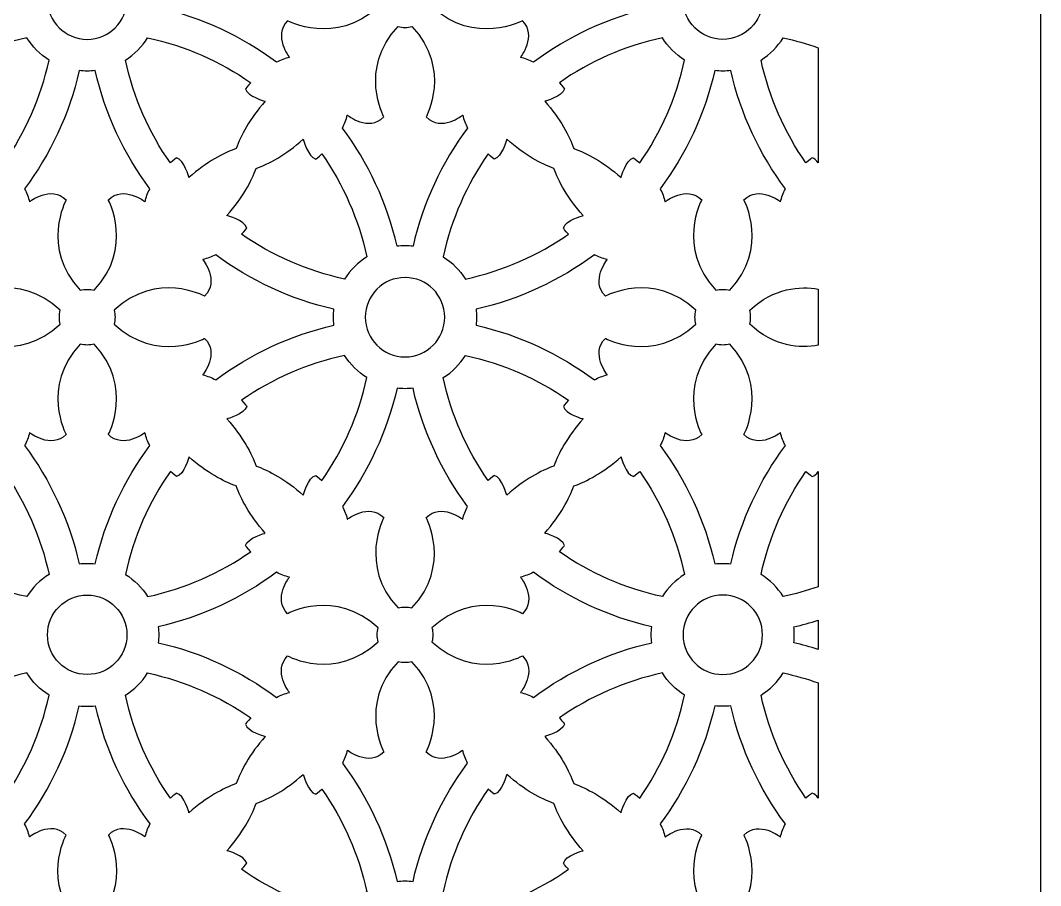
# Model space of a CAD drawing. Header units: centimetres. Extents: x -13.7 to -8.8, y -9 to 9.
# Drawn here: x -11.402 to -8.775, y -4.736 to -2.507 of the extents above; entities that cross this region are included whole.
import ezdxf

# ---------------------------------------------------------------- set-up
doc = ezdxf.new("R2010")
doc.units = ezdxf.units.CM
doc.header["$MEASUREMENT"] = 0
doc.layers.add('layer 1', color=7, linetype='Continuous')

msp = doc.modelspace()

# ---------------------------------------------------------------- linework, layer by layer
at = {"layer": 'layer 1', "color": 250}
msp.add_open_spline([(-8.77523, 9.00077), (-10.41159, 9.00077), (-12.04796, 9.00077), (-13.68432, 9.00077), (-13.68432, 9.00077), (-13.68432, 3.53168), (-13.68432, -1.93741), (-13.68432, -7.4065), (-13.68432, -7.4065), (-13.6843, -7.4065), (-13.68429, -7.4065), (-13.68428, -7.4065), (-13.68428, -7.4065), (-13.68428, -7.93741), (-13.68428, -8.46832), (-13.68428, -8.99924), (-13.68428, -8.99924), (-13.49337, -8.99924), (-13.30246, -8.99924), (-13.11155, -8.99924), (-13.11155, -8.99924), (-13.11155, -8.91742), (-13.11155, -8.8356), (-13.11155, -8.75378), (-13.11155, -8.75378), (-12.90961, -8.75378), (-12.70767, -8.75378), (-12.50573, -8.75378), (-12.50573, -8.75378), (-12.50573, -8.5939), (-12.50573, -8.43402), (-12.50573, -8.27414), (-12.50573, -8.27414), (-12.42404, -8.27251), (-12.34234, -8.27088), (-12.26064, -8.26925), (-12.26064, -8.26925), (-12.24613, -8.31062), (-12.22712, -8.34649), (-12.19555, -8.37816), (-12.19555, -8.37816), (-12.16464, -8.40916), (-12.1327, -8.42833), (-12.09518, -8.43705), (-12.09518, -8.43705), (-12.04553, -8.4486), (-11.99309, -8.44357), (-11.95323, -8.4088), (-11.95323, -8.4088), (-11.91466, -8.37514), (-11.8924, -8.32123), (-11.8844, -8.26981), (-11.8844, -8.26981), (-11.86158, -8.27211), (-11.84216, -8.27158), (-11.82386, -8.26896), (-11.82386, -8.26896), (-11.73249, -8.25588), (-11.68933, -8.19807), (-11.68163, -8.1109), (-11.68163, -8.1109), (-11.67973, -8.08953), (-11.68124, -8.06844), (-11.68802, -8.04988), (-11.68802, -8.04988), (-11.68659, -8.05023), (-11.68515, -8.05059), (-11.68372, -8.05095), (-11.68372, -8.05095), (-11.65147, -8.0621), (-11.61924, -8.07324), (-11.587, -8.08439), (-11.587, -8.08439), (-11.56765, -8.28195), (-11.41509, -8.43577), (-11.22975, -8.43577), (-11.22975, -8.43577), (-11.04441, -8.43577), (-10.89185, -8.28195), (-10.87251, -8.08439), (-10.87251, -8.08439), (-10.84027, -8.07324), (-10.80803, -8.0621), (-10.77579, -8.05095), (-10.77579, -8.05095), (-10.77435, -8.05059), (-10.77291, -8.05023), (-10.77148, -8.04988), (-10.77148, -8.04988), (-10.77827, -8.06844), (-10.77977, -8.08953), (-10.77788, -8.1109), (-10.77788, -8.1109), (-10.77017, -8.19807), (-10.72701, -8.25588), (-10.63565, -8.26896), (-10.63565, -8.26896), (-10.61734, -8.27158), (-10.59792, -8.27211), (-10.5751, -8.26981), (-10.5751, -8.26981), (-10.56711, -8.32123), (-10.54485, -8.37514), (-10.50627, -8.4088), (-10.50627, -8.4088), (-10.46641, -8.44357), (-10.41398, -8.4486), (-10.36432, -8.43705), (-10.36432, -8.43705), (-10.32681, -8.42833), (-10.29486, -8.40916), (-10.26395, -8.37816), (-10.26395, -8.37816), (-10.23239, -8.34649), (-10.21338, -8.31062), (-10.19887, -8.26925), (-10.19887, -8.26925), (-10.11717, -8.27088), (-10.03547, -8.27251), (-9.95377, -8.27414), (-9.95377, -8.27414), (-9.95377, -8.43402), (-9.95377, -8.5939), (-9.95377, -8.75378), (-9.95377, -8.75378), (-9.75183, -8.75378), (-9.54989, -8.75378), (-9.34796, -8.75378), (-9.34796, -8.75378), (-9.34796, -8.8356), (-9.34796, -8.91742), (-9.34796, -8.99924), (-9.34796, -8.99924), (-9.15705, -8.99924), (-8.96613, -8.99924), (-8.77523, -8.99924), (-8.77523, -8.99924), (-8.77523, -8.46832), (-8.77523, -7.93741), (-8.77523, -7.4065), (-8.77523, -7.4065), (-8.77523, -1.93741), (-8.77523, 3.53168), (-8.77523, 9.00077)], degree=3, knots=[0, 0, 0, 0, 0.027027, 0.027027, 0.027027, 0.027027, 0.0540541, 0.0540541, 0.0540541, 0.0540541, 0.0810811, 0.0810811, 0.0810811, 0.0810811, 0.1081081, 0.1081081, 0.1081081, 0.1081081, 0.1351351, 0.1351351, 0.1351351, 0.1351351, 0.1621622, 0.1621622, 0.1621622, 0.1621622, 0.1891892, 0.1891892, 0.1891892, 0.1891892, 0.2162162, 0.2162162, 0.2162162, 0.2162162, 0.2432432, 0.2432432, 0.2432432, 0.2432432, 0.2702703, 0.2702703, 0.2702703, 0.2702703, 0.2972973, 0.2972973, 0.2972973, 0.2972973, 0.3243243, 0.3243243, 0.3243243, 0.3243243, 0.3513514, 0.3513514, 0.3513514, 0.3513514, 0.3783784, 0.3783784, 0.3783784, 0.3783784, 0.4054054, 0.4054054, 0.4054054, 0.4054054, 0.4324324, 0.4324324, 0.4324324, 0.4324324, 0.4594595, 0.4594595, 0.4594595, 0.4594595, 0.4864865, 0.4864865, 0.4864865, 0.4864865, 0.5135135, 0.5135135, 0.5135135, 0.5135135, 0.5405405, 0.5405405, 0.5405405, 0.5405405, 0.5675676, 0.5675676, 0.5675676, 0.5675676, 0.5945946, 0.5945946, 0.5945946, 0.5945946, 0.6216216, 0.6216216, 0.6216216, 0.6216216, 0.6486486, 0.6486486, 0.6486486, 0.6486486, 0.6756757, 0.6756757, 0.6756757, 0.6756757, 0.7027027, 0.7027027, 0.7027027, 0.7027027, 0.7297297, 0.7297297, 0.7297297, 0.7297297, 0.7567568, 0.7567568, 0.7567568, 0.7567568, 0.7837838, 0.7837838, 0.7837838, 0.7837838, 0.8108108, 0.8108108, 0.8108108, 0.8108108, 0.8378378, 0.8378378, 0.8378378, 0.8378378, 0.8648649, 0.8648649, 0.8648649, 0.8648649, 0.8918919, 0.8918919, 0.8918919, 0.8918919, 0.9189189, 0.9189189, 0.9189189, 0.9189189, 0.9459459, 0.9459459, 0.9459459, 0.9459459, 1, 1, 1, 1], dxfattribs=at)
at = {"layer": 'layer 1', "color": 7}
for points, knots in [([(-10.74235, -2.29266), (-10.83162, -2.35899), (-10.93484, -2.40758), (-11.04683, -2.43318), (-11.04683, -2.43318), (-11.04609, -2.43995), (-11.04568, -2.44682), (-11.04568, -2.45378), (-11.04568, -2.45378), (-11.04568, -2.46074), (-11.04609, -2.46761), (-11.04683, -2.47438), (-11.04683, -2.47438), (-10.93484, -2.49997), (-10.83162, -2.54857), (-10.74235, -2.6149), (-10.74235, -2.6149), (-10.73193, -2.60954), (-10.72081, -2.60513), (-10.70914, -2.60238), (-10.70914, -2.60238), (-10.70914, -2.60238), (-10.7527, -2.54703), (-10.71384, -2.50819), (-10.71384, -2.50819), (-10.71384, -2.50819), (-10.59101, -2.57464), (-10.48095, -2.47168), (-10.48095, -2.47168), (-10.48396, -2.45995), (-10.48398, -2.44762), (-10.48097, -2.43589), (-10.48097, -2.43589), (-10.59101, -2.33294), (-10.71386, -2.39937), (-10.71386, -2.39937), (-10.71386, -2.39937), (-10.7527, -2.36053), (-10.70914, -2.3052), (-10.70914, -2.3052), (-10.70914, -2.3052), (-10.72081, -2.30244), (-10.73193, -2.29803), (-10.74235, -2.29266)], [0, 0, 0, 0, 0.0833333, 0.0833333, 0.0833333, 0.0833333, 0.1666667, 0.1666667, 0.1666667, 0.1666667, 0.25, 0.25, 0.25, 0.25, 0.3333333, 0.3333333, 0.3333333, 0.3333333, 0.4166667, 0.4166667, 0.4166667, 0.4166667, 0.5, 0.5, 0.5, 0.5, 0.5833333, 0.5833333, 0.5833333, 0.5833333, 0.6666667, 0.6666667, 0.6666667, 0.6666667, 0.75, 0.75, 0.75, 0.75, 0.8333333, 0.8333333, 0.8333333, 0.8333333, 1, 1, 1, 1]), ([(-10.08083, -2.6149), (-9.99156, -2.54857), (-9.88834, -2.49997), (-9.77634, -2.47438), (-9.77634, -2.47438), (-9.7771, -2.46761), (-9.7775, -2.46074), (-9.7775, -2.45378), (-9.7775, -2.45378), (-9.7775, -2.44682), (-9.7771, -2.43995), (-9.77634, -2.43318), (-9.77634, -2.43318), (-9.88834, -2.40758), (-9.99156, -2.359), (-10.08083, -2.29266), (-10.08083, -2.29266), (-10.09123, -2.29802), (-10.10237, -2.30243), (-10.11404, -2.3052), (-10.11404, -2.3052), (-10.11404, -2.3052), (-10.07048, -2.36053), (-10.10933, -2.39937), (-10.10933, -2.39937), (-10.10933, -2.39937), (-10.23217, -2.33292), (-10.34222, -2.43588), (-10.34222, -2.43588), (-10.33922, -2.4476), (-10.33921, -2.45995), (-10.34222, -2.47168), (-10.34222, -2.47168), (-10.23217, -2.57464), (-10.10933, -2.50818), (-10.10933, -2.50818), (-10.10933, -2.50818), (-10.07048, -2.54703), (-10.11404, -2.60237), (-10.11404, -2.60237), (-10.11404, -2.60237), (-10.10237, -2.60513), (-10.09123, -2.60954), (-10.08083, -2.6149)], [0, 0, 0, 0, 0.0833333, 0.0833333, 0.0833333, 0.0833333, 0.1666667, 0.1666667, 0.1666667, 0.1666667, 0.25, 0.25, 0.25, 0.25, 0.3333333, 0.3333333, 0.3333333, 0.3333333, 0.4166667, 0.4166667, 0.4166667, 0.4166667, 0.5, 0.5, 0.5, 0.5, 0.5833333, 0.5833333, 0.5833333, 0.5833333, 0.6666667, 0.6666667, 0.6666667, 0.6666667, 0.75, 0.75, 0.75, 0.75, 0.8333333, 0.8333333, 0.8333333, 0.8333333, 1, 1, 1, 1]), ([(-11.22978, -2.55605), (-11.28625, -2.55605), (-11.33204, -2.51025), (-11.33204, -2.45378), (-11.33204, -2.45378), (-11.33204, -2.3973), (-11.28625, -2.35151), (-11.22978, -2.35151), (-11.22978, -2.35151), (-11.1733, -2.35151), (-11.12749, -2.3973), (-11.12749, -2.45378), (-11.12749, -2.45378), (-11.12749, -2.51025), (-11.1733, -2.55605), (-11.22978, -2.55605)], [0, 0, 0, 0, 0.2, 0.2, 0.2, 0.2, 0.4, 0.4, 0.4, 0.4, 0.6, 0.6, 0.6, 0.6, 1, 1, 1, 1]), ([(-9.5934, -2.55605), (-9.53694, -2.55605), (-9.49114, -2.51025), (-9.49114, -2.45378), (-9.49114, -2.45378), (-9.49114, -2.3973), (-9.53694, -2.35151), (-9.5934, -2.35151), (-9.5934, -2.35151), (-9.64989, -2.35151), (-9.69569, -2.3973), (-9.69569, -2.45378), (-9.69569, -2.45378), (-9.69569, -2.51025), (-9.64989, -2.55605), (-9.5934, -2.55605)], [0, 0, 0, 0, 0.2, 0.2, 0.2, 0.2, 0.4, 0.4, 0.4, 0.4, 0.6, 0.6, 0.6, 0.6, 1, 1, 1, 1]), ([(-10.41159, -3.08787), (-10.40463, -3.08787), (-10.39776, -3.08827), (-10.391, -3.08902), (-10.391, -3.08902), (-10.36541, -2.97703), (-10.31681, -2.8738), (-10.25047, -2.78453), (-10.25047, -2.78453), (-10.25583, -2.77413), (-10.26025, -2.763), (-10.263, -2.75133), (-10.263, -2.75133), (-10.263, -2.75133), (-10.31834, -2.79488), (-10.35719, -2.75604), (-10.35719, -2.75604), (-10.35719, -2.75604), (-10.29075, -2.63321), (-10.39369, -2.52316), (-10.39369, -2.52316), (-10.40543, -2.52616), (-10.41775, -2.52615), (-10.4295, -2.52314), (-10.4295, -2.52314), (-10.53245, -2.63319), (-10.46601, -2.75604), (-10.46601, -2.75604), (-10.46601, -2.75604), (-10.50484, -2.79488), (-10.56018, -2.75133), (-10.56018, -2.75133), (-10.56018, -2.75133), (-10.56294, -2.763), (-10.56735, -2.77413), (-10.5727, -2.78453), (-10.5727, -2.78453), (-10.50637, -2.8738), (-10.45777, -2.97703), (-10.43218, -3.08902), (-10.43218, -3.08902), (-10.42542, -3.08827), (-10.41855, -3.08787), (-10.41159, -3.08787)], [0, 0, 0, 0, 0.0833333, 0.0833333, 0.0833333, 0.0833333, 0.1666667, 0.1666667, 0.1666667, 0.1666667, 0.25, 0.25, 0.25, 0.25, 0.3333333, 0.3333333, 0.3333333, 0.3333333, 0.4166667, 0.4166667, 0.4166667, 0.4166667, 0.5, 0.5, 0.5, 0.5, 0.5833333, 0.5833333, 0.5833333, 0.5833333, 0.6666667, 0.6666667, 0.6666667, 0.6666667, 0.75, 0.75, 0.75, 0.75, 0.8333333, 0.8333333, 0.8333333, 0.8333333, 1, 1, 1, 1]), ([(-11.65061, -2.66777), (-11.57202, -2.61292), (-11.48225, -2.57302), (-11.38537, -2.55217), (-11.38537, -2.55217), (-11.37078, -2.5752), (-11.35121, -2.59477), (-11.32817, -2.60937), (-11.32817, -2.60937), (-11.34902, -2.70624), (-11.38892, -2.79604), (-11.44377, -2.87463), (-11.44377, -2.87463), (-11.45313, -2.86613), (-11.4596, -2.86139), (-11.4596, -2.86139), (-11.4596, -2.86139), (-11.47961, -2.8661), (-11.49167, -2.9123), (-11.49167, -2.9123), (-11.49167, -2.9123), (-11.53796, -2.87115), (-11.58053, -2.8491), (-11.61325, -2.83726), (-11.61325, -2.83726), (-11.62509, -2.80454), (-11.64715, -2.76197), (-11.68829, -2.71567), (-11.68829, -2.71567), (-11.68829, -2.71567), (-11.64209, -2.70362), (-11.63738, -2.6836), (-11.63738, -2.6836), (-11.63738, -2.6836), (-11.64211, -2.67713), (-11.65061, -2.66777)], [0, 0, 0, 0, 0.1, 0.1, 0.1, 0.1, 0.2, 0.2, 0.2, 0.2, 0.3, 0.3, 0.3, 0.3, 0.4, 0.4, 0.4, 0.4, 0.5, 0.5, 0.5, 0.5, 0.6, 0.6, 0.6, 0.6, 0.7, 0.7, 0.7, 0.7, 0.8, 0.8, 0.8, 0.8, 1, 1, 1, 1]), ([(-10.80893, -2.66777), (-10.88751, -2.61292), (-10.9773, -2.57302), (-11.07417, -2.55217), (-11.07417, -2.55217), (-11.08877, -2.5752), (-11.10835, -2.59477), (-11.13137, -2.60937), (-11.13137, -2.60937), (-11.11053, -2.70624), (-11.07062, -2.79604), (-11.01577, -2.87462), (-11.01577, -2.87462), (-11.00642, -2.86613), (-10.99995, -2.86139), (-10.99995, -2.86139), (-10.99995, -2.86139), (-10.97993, -2.8661), (-10.96788, -2.9123), (-10.96788, -2.9123), (-10.96788, -2.9123), (-10.92158, -2.87115), (-10.87901, -2.8491), (-10.84628, -2.83726), (-10.84628, -2.83726), (-10.83446, -2.80454), (-10.8124, -2.76197), (-10.77126, -2.71567), (-10.77126, -2.71567), (-10.77126, -2.71567), (-10.81745, -2.70362), (-10.82216, -2.6836), (-10.82216, -2.6836), (-10.82216, -2.6836), (-10.81742, -2.67713), (-10.80893, -2.66777)], [0, 0, 0, 0, 0.1, 0.1, 0.1, 0.1, 0.2, 0.2, 0.2, 0.2, 0.3, 0.3, 0.3, 0.3, 0.4, 0.4, 0.4, 0.4, 0.5, 0.5, 0.5, 0.5, 0.6, 0.6, 0.6, 0.6, 0.7, 0.7, 0.7, 0.7, 0.8, 0.8, 0.8, 0.8, 1, 1, 1, 1]), ([(-10.01425, -2.66777), (-9.93567, -2.61292), (-9.84587, -2.57302), (-9.74901, -2.55217), (-9.74901, -2.55217), (-9.73441, -2.5752), (-9.71483, -2.59477), (-9.69181, -2.60937), (-9.69181, -2.60937), (-9.71266, -2.70624), (-9.75256, -2.79604), (-9.80741, -2.87463), (-9.80741, -2.87463), (-9.81677, -2.86613), (-9.82323, -2.86139), (-9.82323, -2.86139), (-9.82323, -2.86139), (-9.84324, -2.8661), (-9.85531, -2.9123), (-9.85531, -2.9123), (-9.85531, -2.9123), (-9.9016, -2.87115), (-9.94416, -2.8491), (-9.97689, -2.83726), (-9.97689, -2.83726), (-9.98872, -2.80454), (-10.01078, -2.76197), (-10.05193, -2.71567), (-10.05193, -2.71567), (-10.05193, -2.71567), (-10.00572, -2.70362), (-10.00101, -2.6836), (-10.00101, -2.6836), (-10.00101, -2.6836), (-10.00575, -2.67713), (-10.01425, -2.66777)], [0, 0, 0, 0, 0.1, 0.1, 0.1, 0.1, 0.2, 0.2, 0.2, 0.2, 0.3, 0.3, 0.3, 0.3, 0.4, 0.4, 0.4, 0.4, 0.5, 0.5, 0.5, 0.5, 0.6, 0.6, 0.6, 0.6, 0.7, 0.7, 0.7, 0.7, 0.8, 0.8, 0.8, 0.8, 1, 1, 1, 1]), ([(-9.34795, -2.87428), (-9.34795, -2.77539), (-9.34795, -2.6765), (-9.34795, -2.57762), (-9.34795, -2.57762), (-9.37711, -2.5673), (-9.40711, -2.55878), (-9.43781, -2.55217), (-9.43781, -2.55217), (-9.4524, -2.5752), (-9.47197, -2.59477), (-9.49501, -2.60937), (-9.49501, -2.60937), (-9.47416, -2.70624), (-9.43425, -2.79604), (-9.3794, -2.87462), (-9.3794, -2.87462), (-9.37005, -2.86613), (-9.36358, -2.86139), (-9.36358, -2.86139), (-9.36358, -2.86139), (-9.35764, -2.86279), (-9.35238, -2.86785), (-9.34795, -2.87428)], [0, 0, 0, 0, 0.1428571, 0.1428571, 0.1428571, 0.1428571, 0.2857143, 0.2857143, 0.2857143, 0.2857143, 0.4285714, 0.4285714, 0.4285714, 0.4285714, 0.5714286, 0.5714286, 0.5714286, 0.5714286, 0.7142857, 0.7142857, 0.7142857, 0.7142857, 1, 1, 1, 1]), ([(-11.3909, -2.94119), (-11.32457, -2.85194), (-11.27597, -2.7487), (-11.25037, -2.63671), (-11.25037, -2.63671), (-11.24362, -2.63747), (-11.23674, -2.63788), (-11.22978, -2.63788), (-11.22978, -2.63788), (-11.22281, -2.63788), (-11.21593, -2.63748), (-11.20916, -2.63671), (-11.20916, -2.63671), (-11.18358, -2.7487), (-11.13497, -2.85194), (-11.06865, -2.94119), (-11.06865, -2.94119), (-11.07401, -2.95161), (-11.07842, -2.96273), (-11.08118, -2.97441), (-11.08118, -2.97441), (-11.08118, -2.97441), (-11.13652, -2.93085), (-11.17537, -2.96971), (-11.17537, -2.96971), (-11.17537, -2.96971), (-11.10891, -3.09255), (-11.21186, -3.2026), (-11.21186, -3.2026), (-11.2236, -3.19959), (-11.23593, -3.19959), (-11.24767, -3.2026), (-11.24767, -3.2026), (-11.35063, -3.09255), (-11.28416, -2.96971), (-11.28416, -2.96971), (-11.28416, -2.96971), (-11.32302, -2.93085), (-11.37836, -2.97441), (-11.37836, -2.97441), (-11.37836, -2.97441), (-11.38112, -2.96273), (-11.38553, -2.95161), (-11.3909, -2.94119)], [0, 0, 0, 0, 0.0833333, 0.0833333, 0.0833333, 0.0833333, 0.1666667, 0.1666667, 0.1666667, 0.1666667, 0.25, 0.25, 0.25, 0.25, 0.3333333, 0.3333333, 0.3333333, 0.3333333, 0.4166667, 0.4166667, 0.4166667, 0.4166667, 0.5, 0.5, 0.5, 0.5, 0.5833333, 0.5833333, 0.5833333, 0.5833333, 0.6666667, 0.6666667, 0.6666667, 0.6666667, 0.75, 0.75, 0.75, 0.75, 0.8333333, 0.8333333, 0.8333333, 0.8333333, 1, 1, 1, 1]), ([(-9.75453, -2.9412), (-9.68821, -2.85194), (-9.6396, -2.7487), (-9.61402, -2.63671), (-9.61402, -2.63671), (-9.60725, -2.63748), (-9.60038, -2.63788), (-9.5934, -2.63788), (-9.5934, -2.63788), (-9.58644, -2.63788), (-9.57958, -2.63748), (-9.5728, -2.63671), (-9.5728, -2.63671), (-9.54721, -2.7487), (-9.49861, -2.85194), (-9.43228, -2.94119), (-9.43228, -2.94119), (-9.43765, -2.95161), (-9.44206, -2.96273), (-9.44482, -2.97441), (-9.44482, -2.97441), (-9.44482, -2.97441), (-9.50016, -2.93085), (-9.53901, -2.96971), (-9.53901, -2.96971), (-9.53901, -2.96971), (-9.47255, -3.09255), (-9.5755, -3.2026), (-9.5755, -3.2026), (-9.58723, -3.19959), (-9.59958, -3.19959), (-9.6113, -3.2026), (-9.6113, -3.2026), (-9.71427, -3.09255), (-9.64781, -2.96971), (-9.64781, -2.96971), (-9.64781, -2.96971), (-9.68666, -2.93085), (-9.742, -2.97441), (-9.742, -2.97441), (-9.742, -2.97441), (-9.74476, -2.96273), (-9.74916, -2.95161), (-9.75453, -2.9412)], [0, 0, 0, 0, 0.0833333, 0.0833333, 0.0833333, 0.0833333, 0.1666667, 0.1666667, 0.1666667, 0.1666667, 0.25, 0.25, 0.25, 0.25, 0.3333333, 0.3333333, 0.3333333, 0.3333333, 0.4166667, 0.4166667, 0.4166667, 0.4166667, 0.5, 0.5, 0.5, 0.5, 0.5833333, 0.5833333, 0.5833333, 0.5833333, 0.6666667, 0.6666667, 0.6666667, 0.6666667, 0.75, 0.75, 0.75, 0.75, 0.8333333, 0.8333333, 0.8333333, 0.8333333, 1, 1, 1, 1]), ([(-10.56719, -3.17358), (-10.55258, -3.15054), (-10.53301, -3.13096), (-10.50997, -3.11635), (-10.50997, -3.11635), (-10.53083, -3.01948), (-10.57073, -2.92971), (-10.62558, -2.85112), (-10.62558, -2.85112), (-10.63494, -2.85961), (-10.64141, -2.86435), (-10.64141, -2.86435), (-10.64141, -2.86435), (-10.66143, -2.85964), (-10.67348, -2.81344), (-10.67348, -2.81344), (-10.67348, -2.81344), (-10.71978, -2.85459), (-10.76234, -2.87665), (-10.79507, -2.88848), (-10.79507, -2.88848), (-10.8069, -2.92121), (-10.82897, -2.96378), (-10.87012, -3.01007), (-10.87012, -3.01007), (-10.87012, -3.01007), (-10.82391, -3.02212), (-10.8192, -3.04214), (-10.8192, -3.04214), (-10.8192, -3.04214), (-10.82394, -3.04861), (-10.83243, -3.05797), (-10.83243, -3.05797), (-10.75385, -3.11281), (-10.66406, -3.15273), (-10.56719, -3.17358)], [0, 0, 0, 0, 0.1, 0.1, 0.1, 0.1, 0.2, 0.2, 0.2, 0.2, 0.3, 0.3, 0.3, 0.3, 0.4, 0.4, 0.4, 0.4, 0.5, 0.5, 0.5, 0.5, 0.6, 0.6, 0.6, 0.6, 0.7, 0.7, 0.7, 0.7, 0.8, 0.8, 0.8, 0.8, 1, 1, 1, 1]), ([(-10.25599, -3.17358), (-10.2706, -3.15054), (-10.29017, -3.13096), (-10.31321, -3.11635), (-10.31321, -3.11635), (-10.29235, -3.01948), (-10.25244, -2.92971), (-10.19759, -2.85112), (-10.19759, -2.85112), (-10.18825, -2.85962), (-10.18177, -2.86435), (-10.18177, -2.86435), (-10.18177, -2.86435), (-10.16175, -2.85964), (-10.14969, -2.81344), (-10.14969, -2.81344), (-10.14969, -2.81344), (-10.1034, -2.85459), (-10.06084, -2.87665), (-10.0281, -2.88848), (-10.0281, -2.88848), (-10.01627, -2.92121), (-9.99422, -2.96378), (-9.95307, -3.01007), (-9.95307, -3.01007), (-9.95307, -3.01007), (-9.99927, -3.02212), (-10.00398, -3.04214), (-10.00398, -3.04214), (-10.00398, -3.04214), (-9.99925, -3.04861), (-9.99075, -3.05797), (-9.99075, -3.05797), (-10.06933, -3.11282), (-10.15912, -3.15273), (-10.25599, -3.17358)], [0, 0, 0, 0, 0.1, 0.1, 0.1, 0.1, 0.2, 0.2, 0.2, 0.2, 0.3, 0.3, 0.3, 0.3, 0.4, 0.4, 0.4, 0.4, 0.5, 0.5, 0.5, 0.5, 0.6, 0.6, 0.6, 0.6, 0.7, 0.7, 0.7, 0.7, 0.8, 0.8, 0.8, 0.8, 1, 1, 1, 1]), ([(-11.86386, -3.27196), (-11.86386, -3.26499), (-11.86427, -3.25812), (-11.86502, -3.25137), (-11.86502, -3.25137), (-11.75302, -3.22577), (-11.64979, -3.17718), (-11.56054, -3.11084), (-11.56054, -3.11084), (-11.55012, -3.11621), (-11.53898, -3.12061), (-11.52732, -3.12337), (-11.52732, -3.12337), (-11.52732, -3.12337), (-11.57089, -3.17871), (-11.53202, -3.21756), (-11.53202, -3.21756), (-11.53202, -3.21756), (-11.40919, -3.1511), (-11.29914, -3.25405), (-11.29914, -3.25405), (-11.30215, -3.26579), (-11.30215, -3.27813), (-11.29914, -3.28986), (-11.29914, -3.28986), (-11.40918, -3.39282), (-11.53202, -3.32636), (-11.53202, -3.32636), (-11.53202, -3.32636), (-11.57089, -3.36521), (-11.52732, -3.42055), (-11.52732, -3.42055), (-11.52732, -3.42055), (-11.53898, -3.42331), (-11.55012, -3.42771), (-11.56054, -3.43309), (-11.56054, -3.43309), (-11.6498, -3.36675), (-11.75302, -3.31815), (-11.86502, -3.29255), (-11.86502, -3.29255), (-11.86427, -3.2858), (-11.86386, -3.27892), (-11.86386, -3.27196)], [0, 0, 0, 0, 0.0833333, 0.0833333, 0.0833333, 0.0833333, 0.1666667, 0.1666667, 0.1666667, 0.1666667, 0.25, 0.25, 0.25, 0.25, 0.3333333, 0.3333333, 0.3333333, 0.3333333, 0.4166667, 0.4166667, 0.4166667, 0.4166667, 0.5, 0.5, 0.5, 0.5, 0.5833333, 0.5833333, 0.5833333, 0.5833333, 0.6666667, 0.6666667, 0.6666667, 0.6666667, 0.75, 0.75, 0.75, 0.75, 0.8333333, 0.8333333, 0.8333333, 0.8333333, 1, 1, 1, 1]), ([(-10.89901, -3.11084), (-10.80975, -3.17718), (-10.70652, -3.22577), (-10.59453, -3.25137), (-10.59453, -3.25137), (-10.59529, -3.25812), (-10.59568, -3.26499), (-10.59568, -3.27196), (-10.59568, -3.27196), (-10.59568, -3.27892), (-10.59529, -3.2858), (-10.59453, -3.29255), (-10.59453, -3.29255), (-10.70652, -3.31815), (-10.80975, -3.36674), (-10.89901, -3.43309), (-10.89901, -3.43309), (-10.90941, -3.42771), (-10.92055, -3.42331), (-10.93222, -3.42055), (-10.93222, -3.42055), (-10.93222, -3.42055), (-10.88867, -3.36521), (-10.92752, -3.32636), (-10.92752, -3.32636), (-10.92752, -3.32636), (-11.05035, -3.39282), (-11.16041, -3.28986), (-11.16041, -3.28986), (-11.1574, -3.27813), (-11.15739, -3.2658), (-11.1604, -3.25407), (-11.1604, -3.25407), (-11.05035, -3.15111), (-10.92752, -3.21756), (-10.92752, -3.21756), (-10.92752, -3.21756), (-10.88867, -3.17871), (-10.93222, -3.12337), (-10.93222, -3.12337), (-10.93222, -3.12337), (-10.92055, -3.12061), (-10.90941, -3.11621), (-10.89901, -3.11084)], [0, 0, 0, 0, 0.0833333, 0.0833333, 0.0833333, 0.0833333, 0.1666667, 0.1666667, 0.1666667, 0.1666667, 0.25, 0.25, 0.25, 0.25, 0.3333333, 0.3333333, 0.3333333, 0.3333333, 0.4166667, 0.4166667, 0.4166667, 0.4166667, 0.5, 0.5, 0.5, 0.5, 0.5833333, 0.5833333, 0.5833333, 0.5833333, 0.6666667, 0.6666667, 0.6666667, 0.6666667, 0.75, 0.75, 0.75, 0.75, 0.8333333, 0.8333333, 0.8333333, 0.8333333, 1, 1, 1, 1]), ([(-10.2275, -3.27196), (-10.2275, -3.26499), (-10.22789, -3.25812), (-10.22866, -3.25137), (-10.22866, -3.25137), (-10.11666, -3.22577), (-10.01343, -3.17718), (-9.92417, -3.11084), (-9.92417, -3.11084), (-9.91376, -3.11621), (-9.90263, -3.12061), (-9.89096, -3.12337), (-9.89096, -3.12337), (-9.89096, -3.12337), (-9.93452, -3.17871), (-9.89566, -3.21756), (-9.89566, -3.21756), (-9.89566, -3.21756), (-9.77283, -3.1511), (-9.66276, -3.25405), (-9.66276, -3.25405), (-9.66578, -3.26579), (-9.66578, -3.27813), (-9.66276, -3.28986), (-9.66276, -3.28986), (-9.77282, -3.39282), (-9.89566, -3.32636), (-9.89566, -3.32636), (-9.89566, -3.32636), (-9.93452, -3.36521), (-9.89096, -3.42055), (-9.89096, -3.42055), (-9.89096, -3.42055), (-9.90263, -3.42331), (-9.91376, -3.42771), (-9.92417, -3.43309), (-9.92417, -3.43309), (-10.01344, -3.36675), (-10.11666, -3.31815), (-10.22866, -3.29255), (-10.22866, -3.29255), (-10.22789, -3.2858), (-10.2275, -3.27892), (-10.2275, -3.27196)], [0, 0, 0, 0, 0.0833333, 0.0833333, 0.0833333, 0.0833333, 0.1666667, 0.1666667, 0.1666667, 0.1666667, 0.25, 0.25, 0.25, 0.25, 0.3333333, 0.3333333, 0.3333333, 0.3333333, 0.4166667, 0.4166667, 0.4166667, 0.4166667, 0.5, 0.5, 0.5, 0.5, 0.5833333, 0.5833333, 0.5833333, 0.5833333, 0.6666667, 0.6666667, 0.6666667, 0.6666667, 0.75, 0.75, 0.75, 0.75, 0.8333333, 0.8333333, 0.8333333, 0.8333333, 1, 1, 1, 1]), ([(-10.51387, -3.27196), (-10.51387, -3.21548), (-10.46806, -3.16969), (-10.41159, -3.16969), (-10.41159, -3.16969), (-10.35511, -3.16969), (-10.30932, -3.21548), (-10.30932, -3.27196), (-10.30932, -3.27196), (-10.30932, -3.32843), (-10.35511, -3.37424), (-10.41159, -3.37424), (-10.41159, -3.37424), (-10.46806, -3.37424), (-10.51387, -3.32843), (-10.51387, -3.27196)], [0, 0, 0, 0, 0.2, 0.2, 0.2, 0.2, 0.4, 0.4, 0.4, 0.4, 0.6, 0.6, 0.6, 0.6, 1, 1, 1, 1]), ([(-9.34795, -3.34437), (-9.34795, -3.29609), (-9.34795, -3.24782), (-9.34795, -3.19955), (-9.34795, -3.19955), (-9.39388, -3.19171), (-9.46105, -3.19514), (-9.52403, -3.25407), (-9.52403, -3.25407), (-9.52102, -3.2658), (-9.52104, -3.27813), (-9.52405, -3.28986), (-9.52405, -3.28986), (-9.46105, -3.34879), (-9.39389, -3.35222), (-9.34795, -3.34437)], [0, 0, 0, 0, 0.2, 0.2, 0.2, 0.2, 0.4, 0.4, 0.4, 0.4, 0.6, 0.6, 0.6, 0.6, 1, 1, 1, 1]), ([(-11.06865, -3.60274), (-11.13497, -3.69199), (-11.18358, -3.79521), (-11.20916, -3.90721), (-11.20916, -3.90721), (-11.21593, -3.90645), (-11.22281, -3.90605), (-11.22978, -3.90605), (-11.22978, -3.90605), (-11.23674, -3.90605), (-11.24362, -3.90645), (-11.25037, -3.90721), (-11.25037, -3.90721), (-11.27597, -3.79521), (-11.32455, -3.69199), (-11.3909, -3.60273), (-11.3909, -3.60273), (-11.38553, -3.59232), (-11.38112, -3.58118), (-11.37836, -3.56951), (-11.37836, -3.56951), (-11.37836, -3.56951), (-11.32302, -3.61307), (-11.28417, -3.57421), (-11.28417, -3.57421), (-11.28417, -3.57421), (-11.35062, -3.45139), (-11.24767, -3.34134), (-11.24767, -3.34134), (-11.23593, -3.34435), (-11.2236, -3.34434), (-11.21187, -3.34132), (-11.21187, -3.34132), (-11.10891, -3.45137), (-11.17537, -3.57421), (-11.17537, -3.57421), (-11.17537, -3.57421), (-11.13652, -3.61307), (-11.08118, -3.56951), (-11.08118, -3.56951), (-11.08118, -3.56951), (-11.07842, -3.58118), (-11.07401, -3.59232), (-11.06865, -3.60274)], [0, 0, 0, 0, 0.0833333, 0.0833333, 0.0833333, 0.0833333, 0.1666667, 0.1666667, 0.1666667, 0.1666667, 0.25, 0.25, 0.25, 0.25, 0.3333333, 0.3333333, 0.3333333, 0.3333333, 0.4166667, 0.4166667, 0.4166667, 0.4166667, 0.5, 0.5, 0.5, 0.5, 0.5833333, 0.5833333, 0.5833333, 0.5833333, 0.6666667, 0.6666667, 0.6666667, 0.6666667, 0.75, 0.75, 0.75, 0.75, 0.8333333, 0.8333333, 0.8333333, 0.8333333, 1, 1, 1, 1]), ([(-9.43228, -3.60274), (-9.49861, -3.69199), (-9.54721, -3.79521), (-9.5728, -3.90721), (-9.5728, -3.90721), (-9.57958, -3.90645), (-9.58644, -3.90605), (-9.5934, -3.90605), (-9.5934, -3.90605), (-9.60038, -3.90605), (-9.60725, -3.90645), (-9.61402, -3.90721), (-9.61402, -3.90721), (-9.6396, -3.79521), (-9.6882, -3.69199), (-9.75453, -3.60273), (-9.75453, -3.60273), (-9.74916, -3.59232), (-9.74476, -3.58118), (-9.742, -3.56951), (-9.742, -3.56951), (-9.742, -3.56951), (-9.68666, -3.61307), (-9.64781, -3.57421), (-9.64781, -3.57421), (-9.64781, -3.57421), (-9.71425, -3.45139), (-9.61131, -3.34134), (-9.61131, -3.34134), (-9.59958, -3.34435), (-9.58724, -3.34434), (-9.5755, -3.34132), (-9.5755, -3.34132), (-9.47254, -3.45137), (-9.539, -3.57421), (-9.539, -3.57421), (-9.539, -3.57421), (-9.50016, -3.61307), (-9.44482, -3.56951), (-9.44482, -3.56951), (-9.44482, -3.56951), (-9.44206, -3.58118), (-9.43765, -3.59232), (-9.43228, -3.60274)], [0, 0, 0, 0, 0.0833333, 0.0833333, 0.0833333, 0.0833333, 0.1666667, 0.1666667, 0.1666667, 0.1666667, 0.25, 0.25, 0.25, 0.25, 0.3333333, 0.3333333, 0.3333333, 0.3333333, 0.4166667, 0.4166667, 0.4166667, 0.4166667, 0.5, 0.5, 0.5, 0.5, 0.5833333, 0.5833333, 0.5833333, 0.5833333, 0.6666667, 0.6666667, 0.6666667, 0.6666667, 0.75, 0.75, 0.75, 0.75, 0.8333333, 0.8333333, 0.8333333, 0.8333333, 1, 1, 1, 1]), ([(-10.56719, -3.37035), (-10.55258, -3.39339), (-10.53301, -3.41298), (-10.50997, -3.42757), (-10.50997, -3.42757), (-10.53083, -3.52444), (-10.57073, -3.61422), (-10.62558, -3.69281), (-10.62558, -3.69281), (-10.63494, -3.68431), (-10.64141, -3.67958), (-10.64141, -3.67958), (-10.64141, -3.67958), (-10.66143, -3.68428), (-10.67348, -3.73048), (-10.67348, -3.73048), (-10.67348, -3.73048), (-10.71978, -3.68934), (-10.76234, -3.66728), (-10.79507, -3.65545), (-10.79507, -3.65545), (-10.8069, -3.62272), (-10.82897, -3.58015), (-10.87012, -3.53386), (-10.87012, -3.53386), (-10.87012, -3.53386), (-10.82391, -3.52181), (-10.8192, -3.50179), (-10.8192, -3.50179), (-10.8192, -3.50179), (-10.82394, -3.49532), (-10.83243, -3.48596), (-10.83243, -3.48596), (-10.75385, -3.43111), (-10.66406, -3.3912), (-10.56719, -3.37035)], [0, 0, 0, 0, 0.1, 0.1, 0.1, 0.1, 0.2, 0.2, 0.2, 0.2, 0.3, 0.3, 0.3, 0.3, 0.4, 0.4, 0.4, 0.4, 0.5, 0.5, 0.5, 0.5, 0.6, 0.6, 0.6, 0.6, 0.7, 0.7, 0.7, 0.7, 0.8, 0.8, 0.8, 0.8, 1, 1, 1, 1]), ([(-10.25599, -3.37035), (-10.2706, -3.39339), (-10.29017, -3.41298), (-10.31321, -3.42757), (-10.31321, -3.42757), (-10.29235, -3.52444), (-10.25244, -3.61422), (-10.19759, -3.69281), (-10.19759, -3.69281), (-10.18825, -3.68431), (-10.18177, -3.67958), (-10.18177, -3.67958), (-10.18177, -3.67958), (-10.16175, -3.68428), (-10.14969, -3.73048), (-10.14969, -3.73048), (-10.14969, -3.73048), (-10.1034, -3.68934), (-10.06084, -3.66728), (-10.0281, -3.65545), (-10.0281, -3.65545), (-10.01627, -3.62272), (-9.99422, -3.58015), (-9.95307, -3.53386), (-9.95307, -3.53386), (-9.95307, -3.53386), (-9.99927, -3.52181), (-10.00398, -3.50179), (-10.00398, -3.50179), (-10.00398, -3.50179), (-9.99925, -3.49532), (-9.99075, -3.48596), (-9.99075, -3.48596), (-10.06933, -3.43111), (-10.15912, -3.3912), (-10.25599, -3.37035)], [0, 0, 0, 0, 0.1, 0.1, 0.1, 0.1, 0.2, 0.2, 0.2, 0.2, 0.3, 0.3, 0.3, 0.3, 0.4, 0.4, 0.4, 0.4, 0.5, 0.5, 0.5, 0.5, 0.6, 0.6, 0.6, 0.6, 0.7, 0.7, 0.7, 0.7, 0.8, 0.8, 0.8, 0.8, 1, 1, 1, 1]), ([(-10.41159, -3.45606), (-10.40463, -3.45606), (-10.39776, -3.45565), (-10.391, -3.4549), (-10.391, -3.4549), (-10.36541, -3.5669), (-10.31681, -3.67012), (-10.25047, -3.75939), (-10.25047, -3.75939), (-10.25583, -3.7698), (-10.26025, -3.78092), (-10.263, -3.79258), (-10.263, -3.79258), (-10.263, -3.79258), (-10.31834, -3.74903), (-10.3572, -3.78788), (-10.3572, -3.78788), (-10.3572, -3.78788), (-10.29073, -3.91072), (-10.3937, -4.02078), (-10.3937, -4.02078), (-10.40543, -4.01778), (-10.41776, -4.01777), (-10.4295, -4.02079), (-10.4295, -4.02079), (-10.53245, -3.91072), (-10.46599, -3.78788), (-10.46599, -3.78788), (-10.46599, -3.78788), (-10.50484, -3.74903), (-10.56018, -3.79259), (-10.56018, -3.79259), (-10.56018, -3.79259), (-10.56294, -3.78092), (-10.56735, -3.7698), (-10.5727, -3.75939), (-10.5727, -3.75939), (-10.50637, -3.67013), (-10.45777, -3.5669), (-10.43218, -3.4549), (-10.43218, -3.4549), (-10.42542, -3.45565), (-10.41855, -3.45606), (-10.41159, -3.45606)], [0, 0, 0, 0, 0.0833333, 0.0833333, 0.0833333, 0.0833333, 0.1666667, 0.1666667, 0.1666667, 0.1666667, 0.25, 0.25, 0.25, 0.25, 0.3333333, 0.3333333, 0.3333333, 0.3333333, 0.4166667, 0.4166667, 0.4166667, 0.4166667, 0.5, 0.5, 0.5, 0.5, 0.5833333, 0.5833333, 0.5833333, 0.5833333, 0.6666667, 0.6666667, 0.6666667, 0.6666667, 0.75, 0.75, 0.75, 0.75, 0.8333333, 0.8333333, 0.8333333, 0.8333333, 1, 1, 1, 1]), ([(-11.65062, -3.87615), (-11.57202, -3.93099), (-11.48225, -3.97091), (-11.38537, -3.99175), (-11.38537, -3.99175), (-11.37078, -3.96871), (-11.35121, -3.94915), (-11.32817, -3.93454), (-11.32817, -3.93454), (-11.34902, -3.83768), (-11.38892, -3.74789), (-11.44377, -3.6693), (-11.44377, -3.6693), (-11.45313, -3.6778), (-11.4596, -3.68254), (-11.4596, -3.68254), (-11.4596, -3.68254), (-11.47961, -3.67783), (-11.49167, -3.63163), (-11.49167, -3.63163), (-11.49167, -3.63163), (-11.53796, -3.67277), (-11.58053, -3.69483), (-11.61325, -3.70665), (-11.61325, -3.70665), (-11.62509, -3.73939), (-11.64715, -3.78195), (-11.68829, -3.82824), (-11.68829, -3.82824), (-11.68829, -3.82824), (-11.64209, -3.8403), (-11.63738, -3.86031), (-11.63738, -3.86031), (-11.63738, -3.86031), (-11.64212, -3.86679), (-11.65062, -3.87615)], [0, 0, 0, 0, 0.1, 0.1, 0.1, 0.1, 0.2, 0.2, 0.2, 0.2, 0.3, 0.3, 0.3, 0.3, 0.4, 0.4, 0.4, 0.4, 0.5, 0.5, 0.5, 0.5, 0.6, 0.6, 0.6, 0.6, 0.7, 0.7, 0.7, 0.7, 0.8, 0.8, 0.8, 0.8, 1, 1, 1, 1]), ([(-10.80893, -3.87615), (-10.88751, -3.93099), (-10.9773, -3.97091), (-11.07417, -3.99175), (-11.07417, -3.99175), (-11.08877, -3.96873), (-11.10835, -3.94915), (-11.13137, -3.93454), (-11.13137, -3.93454), (-11.11053, -3.83768), (-11.07062, -3.74789), (-11.01577, -3.6693), (-11.01577, -3.6693), (-11.00642, -3.6778), (-10.99995, -3.68254), (-10.99995, -3.68254), (-10.99995, -3.68254), (-10.97993, -3.67783), (-10.96788, -3.63163), (-10.96788, -3.63163), (-10.96788, -3.63163), (-10.92158, -3.67277), (-10.87901, -3.69483), (-10.84629, -3.70665), (-10.84629, -3.70665), (-10.83446, -3.73939), (-10.8124, -3.78195), (-10.77126, -3.82824), (-10.77126, -3.82824), (-10.77126, -3.82824), (-10.81745, -3.8403), (-10.82216, -3.86033), (-10.82216, -3.86033), (-10.82216, -3.86033), (-10.81742, -3.86679), (-10.80893, -3.87615)], [0, 0, 0, 0, 0.1, 0.1, 0.1, 0.1, 0.2, 0.2, 0.2, 0.2, 0.3, 0.3, 0.3, 0.3, 0.4, 0.4, 0.4, 0.4, 0.5, 0.5, 0.5, 0.5, 0.6, 0.6, 0.6, 0.6, 0.7, 0.7, 0.7, 0.7, 0.8, 0.8, 0.8, 0.8, 1, 1, 1, 1]), ([(-10.01425, -3.87615), (-9.93567, -3.93099), (-9.84587, -3.97091), (-9.74901, -3.99175), (-9.74901, -3.99175), (-9.73441, -3.96873), (-9.71483, -3.94915), (-9.69181, -3.93454), (-9.69181, -3.93454), (-9.71266, -3.83768), (-9.75256, -3.74789), (-9.80741, -3.6693), (-9.80741, -3.6693), (-9.81677, -3.6778), (-9.82323, -3.68254), (-9.82323, -3.68254), (-9.82323, -3.68254), (-9.84324, -3.67783), (-9.85531, -3.63163), (-9.85531, -3.63163), (-9.85531, -3.63163), (-9.9016, -3.67277), (-9.94416, -3.69483), (-9.97689, -3.70665), (-9.97689, -3.70665), (-9.98872, -3.73939), (-10.01078, -3.78195), (-10.05193, -3.82824), (-10.05193, -3.82824), (-10.05193, -3.82824), (-10.00572, -3.8403), (-10.00102, -3.86031), (-10.00102, -3.86031), (-10.00102, -3.86031), (-10.00575, -3.86679), (-10.01425, -3.87615)], [0, 0, 0, 0, 0.1, 0.1, 0.1, 0.1, 0.2, 0.2, 0.2, 0.2, 0.3, 0.3, 0.3, 0.3, 0.4, 0.4, 0.4, 0.4, 0.5, 0.5, 0.5, 0.5, 0.6, 0.6, 0.6, 0.6, 0.7, 0.7, 0.7, 0.7, 0.8, 0.8, 0.8, 0.8, 1, 1, 1, 1]), ([(-9.34795, -3.96631), (-9.34795, -3.86742), (-9.34795, -3.76853), (-9.34795, -3.66965), (-9.34795, -3.66965), (-9.35238, -3.67607), (-9.35764, -3.68114), (-9.36358, -3.68254), (-9.36358, -3.68254), (-9.36358, -3.68254), (-9.37005, -3.6778), (-9.3794, -3.6693), (-9.3794, -3.6693), (-9.43425, -3.74789), (-9.47416, -3.83768), (-9.49501, -3.93454), (-9.49501, -3.93454), (-9.47197, -3.94915), (-9.4524, -3.96873), (-9.43781, -3.99175), (-9.43781, -3.99175), (-9.40711, -3.98515), (-9.37711, -3.97662), (-9.34795, -3.96631)], [0, 0, 0, 0, 0.1428571, 0.1428571, 0.1428571, 0.1428571, 0.2857143, 0.2857143, 0.2857143, 0.2857143, 0.4285714, 0.4285714, 0.4285714, 0.4285714, 0.5714286, 0.5714286, 0.5714286, 0.5714286, 0.7142857, 0.7142857, 0.7142857, 0.7142857, 1, 1, 1, 1]), ([(-10.74235, -4.25127), (-10.83162, -4.18493), (-10.93484, -4.13633), (-11.04683, -4.11074), (-11.04683, -4.11074), (-11.04609, -4.10398), (-11.04568, -4.09711), (-11.04568, -4.09014), (-11.04568, -4.09014), (-11.04568, -4.08319), (-11.04609, -4.07631), (-11.04683, -4.06954), (-11.04683, -4.06954), (-10.93484, -4.04395), (-10.83162, -3.99535), (-10.74235, -3.92902), (-10.74235, -3.92902), (-10.73193, -3.93439), (-10.72081, -3.9388), (-10.70914, -3.94155), (-10.70914, -3.94155), (-10.70914, -3.94155), (-10.7527, -3.99689), (-10.71386, -4.03573), (-10.71386, -4.03573), (-10.71386, -4.03573), (-10.59101, -3.96929), (-10.48097, -4.07225), (-10.48097, -4.07225), (-10.48398, -4.08398), (-10.48396, -4.09631), (-10.48095, -4.10805), (-10.48095, -4.10805), (-10.59101, -4.211), (-10.71384, -4.14455), (-10.71384, -4.14455), (-10.71384, -4.14455), (-10.7527, -4.1834), (-10.70914, -4.23873), (-10.70914, -4.23873), (-10.70914, -4.23873), (-10.72081, -4.24149), (-10.73193, -4.2459), (-10.74235, -4.25127)], [0, 0, 0, 0, 0.0833333, 0.0833333, 0.0833333, 0.0833333, 0.1666667, 0.1666667, 0.1666667, 0.1666667, 0.25, 0.25, 0.25, 0.25, 0.3333333, 0.3333333, 0.3333333, 0.3333333, 0.4166667, 0.4166667, 0.4166667, 0.4166667, 0.5, 0.5, 0.5, 0.5, 0.5833333, 0.5833333, 0.5833333, 0.5833333, 0.6666667, 0.6666667, 0.6666667, 0.6666667, 0.75, 0.75, 0.75, 0.75, 0.8333333, 0.8333333, 0.8333333, 0.8333333, 1, 1, 1, 1]), ([(-10.08083, -3.92902), (-9.99156, -3.99536), (-9.88834, -4.04395), (-9.77634, -4.06954), (-9.77634, -4.06954), (-9.7771, -4.07631), (-9.7775, -4.08319), (-9.7775, -4.09014), (-9.7775, -4.09014), (-9.7775, -4.09711), (-9.7771, -4.10398), (-9.77634, -4.11074), (-9.77634, -4.11074), (-9.88834, -4.13633), (-9.99156, -4.18493), (-10.08083, -4.25127), (-10.08083, -4.25127), (-10.09123, -4.2459), (-10.10237, -4.24149), (-10.11404, -4.23873), (-10.11404, -4.23873), (-10.11404, -4.23873), (-10.07048, -4.1834), (-10.10933, -4.14454), (-10.10933, -4.14454), (-10.10933, -4.14454), (-10.23217, -4.211), (-10.34222, -4.10805), (-10.34222, -4.10805), (-10.33921, -4.09631), (-10.33922, -4.08396), (-10.34222, -4.07224), (-10.34222, -4.07224), (-10.23217, -3.96928), (-10.10933, -4.03573), (-10.10933, -4.03573), (-10.10933, -4.03573), (-10.07048, -3.99689), (-10.11404, -3.94155), (-10.11404, -3.94155), (-10.11404, -3.94155), (-10.10237, -3.93879), (-10.09123, -3.93439), (-10.08083, -3.92902)], [0, 0, 0, 0, 0.0833333, 0.0833333, 0.0833333, 0.0833333, 0.1666667, 0.1666667, 0.1666667, 0.1666667, 0.25, 0.25, 0.25, 0.25, 0.3333333, 0.3333333, 0.3333333, 0.3333333, 0.4166667, 0.4166667, 0.4166667, 0.4166667, 0.5, 0.5, 0.5, 0.5, 0.5833333, 0.5833333, 0.5833333, 0.5833333, 0.6666667, 0.6666667, 0.6666667, 0.6666667, 0.75, 0.75, 0.75, 0.75, 0.8333333, 0.8333333, 0.8333333, 0.8333333, 1, 1, 1, 1]), ([(-11.22978, -3.98787), (-11.28625, -3.98787), (-11.33204, -4.03368), (-11.33204, -4.09014), (-11.33204, -4.09014), (-11.33204, -4.14661), (-11.28625, -4.19241), (-11.22978, -4.19241), (-11.22978, -4.19241), (-11.1733, -4.19241), (-11.12749, -4.14661), (-11.12749, -4.09014), (-11.12749, -4.09014), (-11.12749, -4.03368), (-11.1733, -3.98787), (-11.22978, -3.98787)], [0, 0, 0, 0, 0.2, 0.2, 0.2, 0.2, 0.4, 0.4, 0.4, 0.4, 0.6, 0.6, 0.6, 0.6, 1, 1, 1, 1]), ([(-9.5934, -3.98787), (-9.53694, -3.98787), (-9.49114, -4.03368), (-9.49114, -4.09014), (-9.49114, -4.09014), (-9.49114, -4.14661), (-9.53694, -4.19241), (-9.5934, -4.19241), (-9.5934, -4.19241), (-9.64989, -4.19241), (-9.69569, -4.14661), (-9.69569, -4.09014), (-9.69569, -4.09014), (-9.69569, -4.03368), (-9.64989, -3.98787), (-9.5934, -3.98787)], [0, 0, 0, 0, 0.2, 0.2, 0.2, 0.2, 0.4, 0.4, 0.4, 0.4, 0.6, 0.6, 0.6, 0.6, 1, 1, 1, 1]), ([(-9.34795, -4.12768), (-9.34795, -4.10266), (-9.34795, -4.07764), (-9.34795, -4.05261), (-9.34795, -4.05261), (-9.36846, -4.05904), (-9.38931, -4.06471), (-9.41047, -4.06954), (-9.41047, -4.06954), (-9.40972, -4.07631), (-9.40932, -4.08319), (-9.40932, -4.09014), (-9.40932, -4.09014), (-9.40932, -4.09711), (-9.40972, -4.10398), (-9.41047, -4.11074), (-9.41047, -4.11074), (-9.38931, -4.11558), (-9.36846, -4.12124), (-9.34795, -4.12768)], [0, 0, 0, 0, 0.1666667, 0.1666667, 0.1666667, 0.1666667, 0.3333333, 0.3333333, 0.3333333, 0.3333333, 0.5, 0.5, 0.5, 0.5, 0.6666667, 0.6666667, 0.6666667, 0.6666667, 1, 1, 1, 1]), ([(-10.25047, -4.4209), (-10.31681, -4.51017), (-10.36541, -4.61339), (-10.391, -4.72539), (-10.391, -4.72539), (-10.39776, -4.72464), (-10.40463, -4.72424), (-10.41159, -4.72424), (-10.41159, -4.72424), (-10.41855, -4.72424), (-10.42542, -4.72464), (-10.43218, -4.72539), (-10.43218, -4.72539), (-10.45777, -4.61339), (-10.50637, -4.51017), (-10.5727, -4.4209), (-10.5727, -4.4209), (-10.56735, -4.41049), (-10.56294, -4.39936), (-10.56018, -4.3877), (-10.56018, -4.3877), (-10.56018, -4.3877), (-10.50484, -4.43126), (-10.46601, -4.39241), (-10.46601, -4.39241), (-10.46601, -4.39241), (-10.53245, -4.26956), (-10.4295, -4.1595), (-10.4295, -4.1595), (-10.41775, -4.16252), (-10.40543, -4.16253), (-10.39369, -4.15952), (-10.39369, -4.15952), (-10.29075, -4.26958), (-10.35719, -4.39241), (-10.35719, -4.39241), (-10.35719, -4.39241), (-10.31834, -4.43126), (-10.263, -4.3877), (-10.263, -4.3877), (-10.263, -4.3877), (-10.26025, -4.39936), (-10.25583, -4.41049), (-10.25047, -4.4209)], [0, 0, 0, 0, 0.0833333, 0.0833333, 0.0833333, 0.0833333, 0.1666667, 0.1666667, 0.1666667, 0.1666667, 0.25, 0.25, 0.25, 0.25, 0.3333333, 0.3333333, 0.3333333, 0.3333333, 0.4166667, 0.4166667, 0.4166667, 0.4166667, 0.5, 0.5, 0.5, 0.5, 0.5833333, 0.5833333, 0.5833333, 0.5833333, 0.6666667, 0.6666667, 0.6666667, 0.6666667, 0.75, 0.75, 0.75, 0.75, 0.8333333, 0.8333333, 0.8333333, 0.8333333, 1, 1, 1, 1]), ([(-11.65061, -4.30414), (-11.57202, -4.2493), (-11.48225, -4.20938), (-11.38537, -4.18854), (-11.38537, -4.18854), (-11.37078, -4.21157), (-11.35121, -4.23114), (-11.32817, -4.24574), (-11.32817, -4.24574), (-11.34902, -4.34261), (-11.38892, -4.4324), (-11.44377, -4.51099), (-11.44377, -4.51099), (-11.45313, -4.50249), (-11.4596, -4.49775), (-11.4596, -4.49775), (-11.4596, -4.49775), (-11.47961, -4.50246), (-11.49167, -4.54865), (-11.49167, -4.54865), (-11.49167, -4.54865), (-11.53796, -4.50752), (-11.58053, -4.48546), (-11.61325, -4.47364), (-11.61325, -4.47364), (-11.62509, -4.4409), (-11.64715, -4.39833), (-11.68829, -4.35204), (-11.68829, -4.35204), (-11.68829, -4.35204), (-11.64209, -4.33999), (-11.63738, -4.31997), (-11.63738, -4.31997), (-11.63738, -4.31997), (-11.64211, -4.3135), (-11.65061, -4.30414)], [0, 0, 0, 0, 0.1, 0.1, 0.1, 0.1, 0.2, 0.2, 0.2, 0.2, 0.3, 0.3, 0.3, 0.3, 0.4, 0.4, 0.4, 0.4, 0.5, 0.5, 0.5, 0.5, 0.6, 0.6, 0.6, 0.6, 0.7, 0.7, 0.7, 0.7, 0.8, 0.8, 0.8, 0.8, 1, 1, 1, 1]), ([(-10.80893, -4.30414), (-10.88751, -4.2493), (-10.9773, -4.20938), (-11.07417, -4.18854), (-11.07417, -4.18854), (-11.08877, -4.21157), (-11.10835, -4.23114), (-11.13137, -4.24574), (-11.13137, -4.24574), (-11.11053, -4.34261), (-11.07062, -4.4324), (-11.01577, -4.51099), (-11.01577, -4.51099), (-11.00642, -4.50249), (-10.99995, -4.49775), (-10.99995, -4.49775), (-10.99995, -4.49775), (-10.97993, -4.50246), (-10.96788, -4.54865), (-10.96788, -4.54865), (-10.96788, -4.54865), (-10.92158, -4.50752), (-10.87901, -4.48546), (-10.84628, -4.47364), (-10.84628, -4.47364), (-10.83446, -4.4409), (-10.8124, -4.39833), (-10.77126, -4.35204), (-10.77126, -4.35204), (-10.77126, -4.35204), (-10.81745, -4.33999), (-10.82216, -4.31997), (-10.82216, -4.31997), (-10.82216, -4.31997), (-10.81742, -4.3135), (-10.80893, -4.30414)], [0, 0, 0, 0, 0.1, 0.1, 0.1, 0.1, 0.2, 0.2, 0.2, 0.2, 0.3, 0.3, 0.3, 0.3, 0.4, 0.4, 0.4, 0.4, 0.5, 0.5, 0.5, 0.5, 0.6, 0.6, 0.6, 0.6, 0.7, 0.7, 0.7, 0.7, 0.8, 0.8, 0.8, 0.8, 1, 1, 1, 1]), ([(-10.01425, -4.30414), (-9.93567, -4.2493), (-9.84587, -4.20938), (-9.74901, -4.18854), (-9.74901, -4.18854), (-9.73441, -4.21157), (-9.71483, -4.23114), (-9.69181, -4.24574), (-9.69181, -4.24574), (-9.71266, -4.34261), (-9.75256, -4.4324), (-9.80741, -4.51099), (-9.80741, -4.51099), (-9.81677, -4.50249), (-9.82323, -4.49775), (-9.82323, -4.49775), (-9.82323, -4.49775), (-9.84324, -4.50246), (-9.85531, -4.54865), (-9.85531, -4.54865), (-9.85531, -4.54865), (-9.9016, -4.50752), (-9.94416, -4.48546), (-9.97689, -4.47364), (-9.97689, -4.47364), (-9.98872, -4.4409), (-10.01078, -4.39833), (-10.05193, -4.35204), (-10.05193, -4.35204), (-10.05193, -4.35204), (-10.00572, -4.33999), (-10.00101, -4.31997), (-10.00101, -4.31997), (-10.00101, -4.31997), (-10.00575, -4.3135), (-10.01425, -4.30414)], [0, 0, 0, 0, 0.1, 0.1, 0.1, 0.1, 0.2, 0.2, 0.2, 0.2, 0.3, 0.3, 0.3, 0.3, 0.4, 0.4, 0.4, 0.4, 0.5, 0.5, 0.5, 0.5, 0.6, 0.6, 0.6, 0.6, 0.7, 0.7, 0.7, 0.7, 0.8, 0.8, 0.8, 0.8, 1, 1, 1, 1]), ([(-9.34795, -4.51064), (-9.34795, -4.41174), (-9.34795, -4.31286), (-9.34795, -4.21398), (-9.34795, -4.21398), (-9.37711, -4.20367), (-9.40711, -4.19515), (-9.43781, -4.18854), (-9.43781, -4.18854), (-9.4524, -4.21157), (-9.47197, -4.23114), (-9.49501, -4.24574), (-9.49501, -4.24574), (-9.47416, -4.34261), (-9.43425, -4.4324), (-9.3794, -4.51099), (-9.3794, -4.51099), (-9.37005, -4.50249), (-9.36358, -4.49775), (-9.36358, -4.49775), (-9.36358, -4.49775), (-9.35764, -4.49915), (-9.35238, -4.50421), (-9.34795, -4.51064)], [0, 0, 0, 0, 0.1428571, 0.1428571, 0.1428571, 0.1428571, 0.2857143, 0.2857143, 0.2857143, 0.2857143, 0.4285714, 0.4285714, 0.4285714, 0.4285714, 0.5714286, 0.5714286, 0.5714286, 0.5714286, 0.7142857, 0.7142857, 0.7142857, 0.7142857, 1, 1, 1, 1]), ([(-11.22978, -4.27423), (-11.23674, -4.27423), (-11.24362, -4.27382), (-11.25037, -4.27308), (-11.25037, -4.27308), (-11.27597, -4.38507), (-11.32457, -4.48829), (-11.3909, -4.57756), (-11.3909, -4.57756), (-11.38553, -4.58797), (-11.38112, -4.59911), (-11.37836, -4.61078), (-11.37836, -4.61078), (-11.37836, -4.61078), (-11.32302, -4.56722), (-11.28416, -4.60607), (-11.28416, -4.60607), (-11.28416, -4.60607), (-11.35063, -4.72892), (-11.24767, -4.83897), (-11.24767, -4.83897), (-11.23593, -4.83595), (-11.2236, -4.83595), (-11.21186, -4.83897), (-11.21186, -4.83897), (-11.10891, -4.7289), (-11.17537, -4.60607), (-11.17537, -4.60607), (-11.17537, -4.60607), (-11.13652, -4.56722), (-11.08118, -4.61078), (-11.08118, -4.61078), (-11.08118, -4.61078), (-11.07842, -4.5991), (-11.07401, -4.58797), (-11.06865, -4.57755), (-11.06865, -4.57755), (-11.13497, -4.48829), (-11.18358, -4.38507), (-11.20916, -4.27308), (-11.20916, -4.27308), (-11.21593, -4.27384), (-11.22281, -4.27423), (-11.22978, -4.27423)], [0, 0, 0, 0, 0.0833333, 0.0833333, 0.0833333, 0.0833333, 0.1666667, 0.1666667, 0.1666667, 0.1666667, 0.25, 0.25, 0.25, 0.25, 0.3333333, 0.3333333, 0.3333333, 0.3333333, 0.4166667, 0.4166667, 0.4166667, 0.4166667, 0.5, 0.5, 0.5, 0.5, 0.5833333, 0.5833333, 0.5833333, 0.5833333, 0.6666667, 0.6666667, 0.6666667, 0.6666667, 0.75, 0.75, 0.75, 0.75, 0.8333333, 0.8333333, 0.8333333, 0.8333333, 1, 1, 1, 1]), ([(-9.5934, -4.27423), (-9.58644, -4.27423), (-9.57958, -4.27384), (-9.5728, -4.27308), (-9.5728, -4.27308), (-9.54721, -4.38507), (-9.49861, -4.48829), (-9.43228, -4.57755), (-9.43228, -4.57755), (-9.43765, -4.58797), (-9.44206, -4.5991), (-9.44482, -4.61078), (-9.44482, -4.61078), (-9.44482, -4.61078), (-9.50016, -4.56722), (-9.53901, -4.60607), (-9.53901, -4.60607), (-9.53901, -4.60607), (-9.47255, -4.7289), (-9.5755, -4.83897), (-9.5755, -4.83897), (-9.58723, -4.83595), (-9.59958, -4.83595), (-9.6113, -4.83897), (-9.6113, -4.83897), (-9.71427, -4.72892), (-9.64781, -4.60607), (-9.64781, -4.60607), (-9.64781, -4.60607), (-9.68666, -4.56722), (-9.742, -4.61078), (-9.742, -4.61078), (-9.742, -4.61078), (-9.74476, -4.59911), (-9.74916, -4.58797), (-9.75453, -4.57756), (-9.75453, -4.57756), (-9.68821, -4.48829), (-9.6396, -4.38507), (-9.61402, -4.27308), (-9.61402, -4.27308), (-9.60725, -4.27384), (-9.60038, -4.27423), (-9.5934, -4.27423)], [0, 0, 0, 0, 0.0833333, 0.0833333, 0.0833333, 0.0833333, 0.1666667, 0.1666667, 0.1666667, 0.1666667, 0.25, 0.25, 0.25, 0.25, 0.3333333, 0.3333333, 0.3333333, 0.3333333, 0.4166667, 0.4166667, 0.4166667, 0.4166667, 0.5, 0.5, 0.5, 0.5, 0.5833333, 0.5833333, 0.5833333, 0.5833333, 0.6666667, 0.6666667, 0.6666667, 0.6666667, 0.75, 0.75, 0.75, 0.75, 0.8333333, 0.8333333, 0.8333333, 0.8333333, 1, 1, 1, 1]), ([(-10.56719, -4.80994), (-10.55258, -4.7869), (-10.53301, -4.76731), (-10.50997, -4.75271), (-10.50997, -4.75271), (-10.53083, -4.65585), (-10.57073, -4.56607), (-10.62558, -4.48748), (-10.62558, -4.48748), (-10.63494, -4.49598), (-10.64141, -4.50072), (-10.64141, -4.50072), (-10.64141, -4.50072), (-10.66143, -4.49601), (-10.67348, -4.44981), (-10.67348, -4.44981), (-10.67348, -4.44981), (-10.71978, -4.49095), (-10.76234, -4.51301), (-10.79507, -4.52484), (-10.79507, -4.52484), (-10.8069, -4.55758), (-10.82897, -4.60014), (-10.87012, -4.64642), (-10.87012, -4.64642), (-10.87012, -4.64642), (-10.82391, -4.65848), (-10.8192, -4.6785), (-10.8192, -4.6785), (-10.8192, -4.6785), (-10.82394, -4.68497), (-10.83243, -4.69433), (-10.83243, -4.69433), (-10.75385, -4.74918), (-10.66406, -4.78909), (-10.56719, -4.80994)], [0, 0, 0, 0, 0.1, 0.1, 0.1, 0.1, 0.2, 0.2, 0.2, 0.2, 0.3, 0.3, 0.3, 0.3, 0.4, 0.4, 0.4, 0.4, 0.5, 0.5, 0.5, 0.5, 0.6, 0.6, 0.6, 0.6, 0.7, 0.7, 0.7, 0.7, 0.8, 0.8, 0.8, 0.8, 1, 1, 1, 1]), ([(-10.25599, -4.80994), (-10.2706, -4.7869), (-10.29017, -4.76731), (-10.31321, -4.75271), (-10.31321, -4.75271), (-10.29235, -4.65585), (-10.25244, -4.56607), (-10.19759, -4.48748), (-10.19759, -4.48748), (-10.18825, -4.49598), (-10.18177, -4.50072), (-10.18177, -4.50072), (-10.18177, -4.50072), (-10.16175, -4.49601), (-10.14969, -4.44981), (-10.14969, -4.44981), (-10.14969, -4.44981), (-10.1034, -4.49095), (-10.06084, -4.51301), (-10.0281, -4.52484), (-10.0281, -4.52484), (-10.01627, -4.55758), (-9.99422, -4.60014), (-9.95307, -4.64642), (-9.95307, -4.64642), (-9.95307, -4.64642), (-9.99927, -4.65848), (-10.00398, -4.6785), (-10.00398, -4.6785), (-10.00398, -4.6785), (-9.99925, -4.68497), (-9.99075, -4.69433), (-9.99075, -4.69433), (-10.06933, -4.74918), (-10.15912, -4.78909), (-10.25599, -4.80994)], [0, 0, 0, 0, 0.1, 0.1, 0.1, 0.1, 0.2, 0.2, 0.2, 0.2, 0.3, 0.3, 0.3, 0.3, 0.4, 0.4, 0.4, 0.4, 0.5, 0.5, 0.5, 0.5, 0.6, 0.6, 0.6, 0.6, 0.7, 0.7, 0.7, 0.7, 0.8, 0.8, 0.8, 0.8, 1, 1, 1, 1])]:
    msp.add_open_spline(points, degree=3, knots=knots, dxfattribs=at)

doc.saveas('drawing.dxf')
